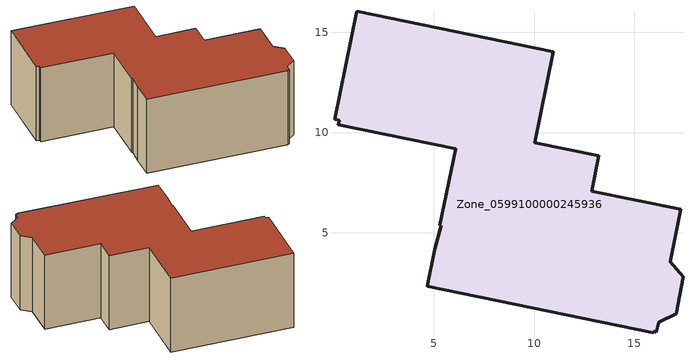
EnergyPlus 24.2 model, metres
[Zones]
Zone_0599100000245936
 floor ground (C_G): 5.3,5.39 6.08,9.19 0.23,10.38 0.28,10.62 0.05,10.66 1.15,16.04 10.96,14.03 10.03,9.48 13.21,8.84 12.87,7.08 17.31,6.17 16.78,3.56 17.42,2.82 17.08,0.98 16.2,0.54 16.08,0.06 15.94,0.09 15.93,0.03 4.68,2.33 5.06,4.17 5.38,5.37 z0
 wall outside (C_F): 10.96,14.03 1.15,16.04 0.05,10.66 0.28,10.62 0.23,10.38 6.08,9.19 5.3,5.39 5.38,5.37 5.06,4.17 4.68,2.33 15.93,0.03 15.94,0.09 16.08,0.06 16.2,0.54 17.08,0.98 17.42,2.82 16.78,3.56 17.31,6.17 12.87,7.08 13.21,8.84 10.03,9.48 10.96,14.03 z0:6.65
 roof outside (C_R): 5.38,5.37 5.06,4.17 4.68,2.33 15.93,0.03 15.94,0.09 16.08,0.06 16.2,0.54 17.08,0.98 17.42,2.82 16.78,3.56 17.31,6.17 12.87,7.08 13.21,8.84 10.03,9.48 10.96,14.03 1.15,16.04 0.05,10.66 0.28,10.62 0.23,10.38 6.08,9.19 5.3,5.39 z6.65
[BUILDING]
Pand.0599100000245936: North Axis=0; Terrain=City; Loads Convergence Tolerance Value=0.04; Temperature Convergence Tolerance Value=0.4; Solar Distribution=FullExterior; Maximum Number of Warmup Days=25; Minimum Number of Warmup Days=1
[Site:Location]
Rotterdam.The.Hague.AP_ZH_NLD Design_Conditions: Latitude=51.96; Longitude=4.45; Time Zone=1; Elevation=-4.5
[SITE:GROUNDTEMPERATURE:BUILDINGSURFACE]
18, 18, 18, 18, 18, 18, 18, 18, 18, 18, 18, 18
[MATERIAL] Thermal Absorptance=0.9; Solar Absorptance=0.7; Visible Absorptance=0.7
Name | Roughness | Thickness | Conductivity | Density | Specific Heat
G.D.1965 | MediumSmooth | 0.15 | 1 | 540 | 1210
F.D.1965 | Rough | 0.3 | 0.857143 | 1920 | 840
R.D.1965 | MediumRough | 0.2 | 0.08 | 1500 | 1000
[CONSTRUCTION]
C_G: G.D.1965
C_F: F.D.1965
C_R: R.D.1965
[ZONE]
Zone_0599100000245936: Type=1; Multiplier=1; Ceiling Height=Autocalculate; Volume=Autocalculate; Floor Area=autocalculate; Part of Total Floor Area=Yes
[ZONEINFILTRATION:DESIGNFLOWRATE]
Infil_Zone_0599100000245936: Zone or ZoneList or Space or SpaceList=Zone_0599100000245936; Schedule=AlwaysOn; Design Flow Rate Calculation Method=Flow/Area; Flow Rate per Floor Area=0.0042; Constant Term Coefficient=1; Temperature Term Coefficient=0; Velocity Term Coefficient=0; Velocity Squared Term Coefficient=0
[HVACTEMPLATE:ZONE:IDEALLOADSAIRSYSTEM]
Zone_0599100000245936: Maximum Heating Supply Air Temperature=50; Minimum Cooling Supply Air Temperature=13; Maximum Heating Supply Air Humidity Ratio=0.0156; Minimum Cooling Supply Air Humidity Ratio=0.0077; Heating Limit=NoLimit; Cooling Limit=NoLimit; Dehumidification Control Type=ConstantSensibleHeatRatio; Cooling Sensible Heat Ratio=0.7; Dehumidification Setpoint=60; Humidification Control Type=None; Humidification Setpoint=30; Outdoor Air Method=None; Outdoor Air Flow Rate per Person=0.00944; Outdoor Air Flow Rate per Zone Floor Area=0; Outdoor Air Flow Rate per Zone=0; Demand Controlled Ventilation Type=None; Outdoor Air Economizer Type=NoEconomizer; Heat Recovery Type=None; Sensible Heat Recovery Effectiveness=0.7; Latent Heat Recovery Effectiveness=0.65
[ZONECONTROL:THERMOSTAT]
ThermostatControl_Zone_0599100000245936: Zone or ZoneList=Zone_0599100000245936; Control Type Schedule=DualSetpointControlType; Control 1=Thermostat_Zone_0599100000245936; Temperature Difference Between Cutout And Setpoint=0
[THERMOSTATSETPOINT:DUALSETPOINT]
Thermostat_Zone_0599100000245936: Heating Setpoint Temperature Schedule=HeatingSetpoint_Zone_0599100000245936; Cooling Setpoint Temperature Schedule=CoolingSetpoint_Zone_0599100000245936
[SCHEDULE:COMPACT]
HeatingSetpoint_Zone_0599100000245936: Through: 12/31, For: AllDays, Until: 24:00, 21
CoolingSetpoint_Zone_0599100000245936: Through: 12/31, For: AllDays, Until: 24:00, 24
DualSetpointControlType: Through: 12/31, For: AllDays, Until: 24:00, 4
AlwaysOn: Through: 12/31, For: AllDays, Until: 24:00, 1
